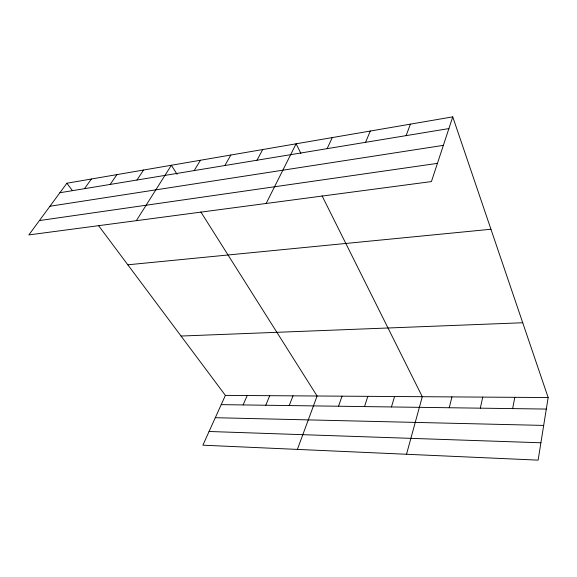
<?xml version="1.0" encoding="UTF-8"?>
<svg xmlns="http://www.w3.org/2000/svg" width="577" height="577" viewBox="0 0 577 577"><rect width="100%" height="100%" fill="white"/><g stroke="black" fill="none" stroke-linecap="round" stroke-linejoin="round"><path stroke-width="0.87" d="M452.75 116.864L431.43 181.575L28.85 234.918L66.882 183.226L452.75 116.864L548.15 397.546L538.117 460.136L202.88 445.192L225.383 395.389L98.501 225.549M512.643 408.61L514.792 397.322M480.316 408.17L482.74 397.106M449.252 407.744L451.928 396.904M406.518 454.272L422.285 396.702L322.074 195.855M391.444 406.958L394.567 396.522M364.52 406.59L367.83 396.341M338.533 406.237L342.024 396.168M297.393 449.404L317.098 396.002L200.854 211.961M406.085 135.638L410.42 124.142M289.214 405.566L293.008 395.844M265.788 405.249L269.726 395.685M365.551 142.324L370.311 131.044M243.126 404.939L247.194 395.533M327.13 148.657L332.258 137.586M266.148 203.472L296.109 143.803L300.934 153.482M256.967 160.233L262.708 149.551M224.857 165.527L230.85 155.025M194.218 170.576L200.435 160.255M136.345 220.674L171.362 165.26L177.096 174.333M136.965 180.024L143.55 170.042M110.171 184.438L116.915 174.622M84.502 188.672L91.382 179.014M59.893 192.732L448.892 128.577M49.961 206.234L443.36 145.361M39.409 220.565L437.431 163.363M127.827 264.8L490.948 229.249M181.048 336.045L522.733 322.752M225.383 395.389L548.15 397.546M221.207 404.636L546.304 409.064M215.3 417.705L543.678 425.422M209.069 431.488L540.901 442.775M66.882 183.226L72.255 190.417"/></g></svg>
